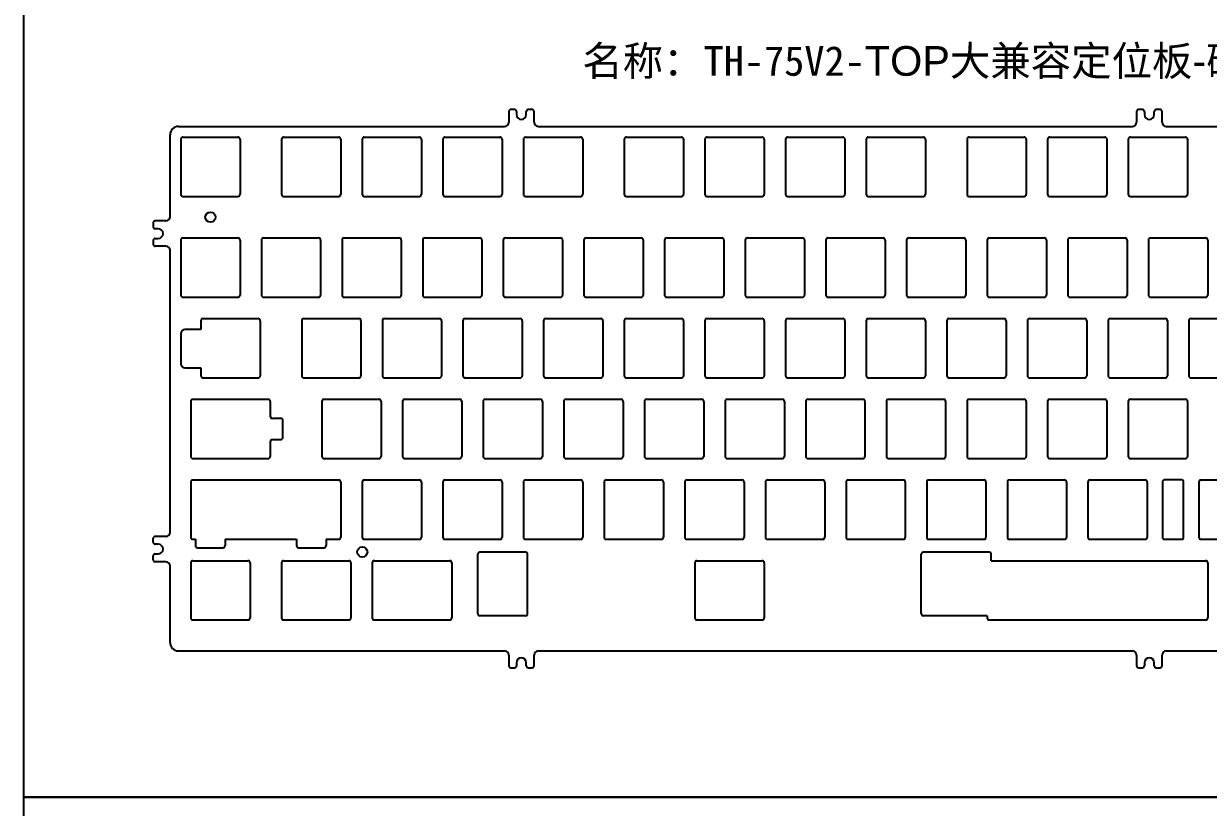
# Model space of a CAD drawing. Header units: millimetres. Extents: x 2210 to 4733, y 577 to 1929.
# Drawn here: x 3379.9 to 3659.7, y 1547.9 to 1732.9 of the extents above; entities that cross this region are included whole.
import ezdxf

# ---------------------------------------------------------------- set-up
doc = ezdxf.new("R2010")
doc.units = ezdxf.units.MM
doc.styles.get("Standard").update_dxf_attribs({"font": 'arial.ttf'})

msp = doc.modelspace()

# ---------------------------------------------------------------- linework, layer by layer
at = {"color": 7, "linetype": 'Continuous', "lineweight": 25}
for p, q in [((3495.775, 1712.656), (3494.925, 1712.656)), ((3499.925, 1712.656), (3499.075, 1712.656)), ((3644.1, 1712.656), (3643.25, 1712.656)), ((3648.25, 1712.656), (3647.4, 1712.656)), ((3494.425, 1712.156), (3494.425, 1709.656)), ((3496.275, 1712.156), (3496.275, 1711.456)), ((3498.575, 1711.456), (3498.575, 1712.156)), ((3500.425, 1709.656), (3500.425, 1712.156)), ((3642.75, 1712.156), (3642.75, 1709.656)), ((3644.6, 1712.156), (3644.6, 1711.456)), ((3646.9, 1711.456), (3646.9, 1712.156)), ((3648.75, 1709.656), (3648.75, 1712.156)), ((3416.425, 1708.656), (3493.425, 1708.656)), ((3501.425, 1708.656), (3641.75, 1708.656)), ((3649.75, 1708.656), (3702.45, 1708.656)), ((3414.425, 1687.356), (3414.425, 1706.656)), ((3416.95, 1705.631), (3416.95, 1692.631)), ((3417.45, 1706.131), (3430.45, 1706.131)), ((3430.95, 1705.631), (3430.95, 1692.631)), ((3440.763, 1705.631), (3440.763, 1692.631)), ((3441.263, 1706.131), (3454.263, 1706.131)), ((3454.763, 1705.631), (3454.763, 1692.631)), ((3459.813, 1705.631), (3459.813, 1692.631)), ((3460.313, 1706.131), (3473.313, 1706.131)), ((3473.813, 1705.631), (3473.813, 1692.631)), ((3478.863, 1705.631), (3478.863, 1692.631)), ((3479.363, 1706.131), (3492.363, 1706.131)), ((3492.863, 1705.631), (3492.863, 1692.631)), ((3497.913, 1705.631), (3497.913, 1692.631)), ((3498.413, 1706.131), (3511.413, 1706.131)), ((3511.913, 1705.631), (3511.913, 1692.631)), ((3521.725, 1705.631), (3521.725, 1692.631)), ((3522.225, 1706.131), (3535.225, 1706.131)), ((3535.725, 1705.631), (3535.725, 1692.631)), ((3540.775, 1705.631), (3540.775, 1692.631)), ((3541.275, 1706.131), (3554.275, 1706.131)), ((3554.775, 1705.631), (3554.775, 1692.631)), ((3559.825, 1705.631), (3559.825, 1692.631)), ((3560.325, 1706.131), (3573.325, 1706.131)), ((3573.825, 1705.631), (3573.825, 1692.631)), ((3578.875, 1705.631), (3578.875, 1692.631)), ((3579.375, 1706.131), (3592.375, 1706.131)), ((3592.875, 1705.631), (3592.875, 1692.631)), ((3602.688, 1705.631), (3602.688, 1692.631)), ((3603.188, 1706.131), (3616.188, 1706.131)), ((3616.688, 1705.631), (3616.688, 1692.631)), ((3621.738, 1705.631), (3621.738, 1692.631)), ((3622.238, 1706.131), (3635.238, 1706.131)), ((3635.738, 1705.631), (3635.738, 1692.631)), ((3640.788, 1705.631), (3640.788, 1692.631)), ((3641.288, 1706.131), (3654.288, 1706.131)), ((3654.788, 1705.631), (3654.788, 1692.631)), ((3417.45, 1692.131), (3430.45, 1692.131)), ((3441.263, 1692.131), (3454.263, 1692.131)), ((3460.313, 1692.131), (3473.313, 1692.131)), ((3479.363, 1692.131), (3492.363, 1692.131)), ((3498.413, 1692.131), (3511.413, 1692.131)), ((3522.225, 1692.131), (3535.225, 1692.131)), ((3541.275, 1692.131), (3554.275, 1692.131)), ((3560.325, 1692.131), (3573.325, 1692.131)), ((3579.375, 1692.131), (3592.375, 1692.131)), ((3603.188, 1692.131), (3616.188, 1692.131)), ((3622.238, 1692.131), (3635.238, 1692.131)), ((3641.288, 1692.131), (3654.288, 1692.131)), ((3410.425, 1685.856), (3410.425, 1685.006)), ((3413.425, 1686.356), (3410.925, 1686.356)), ((3411.625, 1684.506), (3410.925, 1684.506)), ((3410.925, 1682.206), (3411.625, 1682.206)), ((3416.95, 1681.818), (3416.95, 1668.818)), ((3417.45, 1682.318), (3430.45, 1682.318)), ((3430.95, 1681.818), (3430.95, 1668.818)), ((3436, 1681.818), (3436, 1668.818)), ((3436.5, 1682.318), (3449.5, 1682.318)), ((3450, 1681.818), (3450, 1668.818)), ((3455.05, 1681.818), (3455.05, 1668.818)), ((3455.55, 1682.318), (3468.55, 1682.318)), ((3469.05, 1681.818), (3469.05, 1668.818)), ((3474.1, 1681.818), (3474.1, 1668.818)), ((3474.6, 1682.318), (3487.6, 1682.318)), ((3488.1, 1681.818), (3488.1, 1668.818)), ((3493.15, 1681.818), (3493.15, 1668.818)), ((3493.65, 1682.318), (3506.65, 1682.318)), ((3507.15, 1681.818), (3507.15, 1668.818)), ((3512.2, 1681.818), (3512.2, 1668.818)), ((3512.7, 1682.318), (3525.7, 1682.318)), ((3526.2, 1681.818), (3526.2, 1668.818)), ((3531.25, 1681.818), (3531.25, 1668.818)), ((3531.75, 1682.318), (3544.75, 1682.318)), ((3545.25, 1681.818), (3545.25, 1668.818)), ((3550.3, 1681.818), (3550.3, 1668.818)), ((3550.8, 1682.318), (3563.8, 1682.318)), ((3564.3, 1681.818), (3564.3, 1668.818)), ((3569.35, 1681.818), (3569.35, 1668.818)), ((3569.85, 1682.318), (3582.85, 1682.318)), ((3583.35, 1681.818), (3583.35, 1668.818)), ((3588.4, 1681.818), (3588.4, 1668.818)), ((3588.9, 1682.318), (3601.9, 1682.318)), ((3602.4, 1681.818), (3602.4, 1668.818)), ((3607.45, 1681.818), (3607.45, 1668.818)), ((3607.95, 1682.318), (3620.95, 1682.318)), ((3621.45, 1681.818), (3621.45, 1668.818)), ((3626.5, 1681.818), (3626.5, 1668.818)), ((3627, 1682.318), (3640, 1682.318)), ((3640.5, 1681.818), (3640.5, 1668.818)), ((3645.55, 1681.818), (3645.55, 1668.818)), ((3646.05, 1682.318), (3659.05, 1682.318)), ((3659.55, 1681.818), (3659.55, 1668.818)), ((3410.425, 1681.706), (3410.425, 1680.856)), ((3413.425, 1680.356), (3410.925, 1680.356)), ((3414.425, 1612.85), (3414.425, 1679.356)), ((3417.45, 1668.318), (3430.45, 1668.318)), ((3436.5, 1668.318), (3449.5, 1668.318)), ((3455.55, 1668.318), (3468.55, 1668.318)), ((3474.6, 1668.318), (3487.6, 1668.318)), ((3493.65, 1668.318), (3506.65, 1668.318)), ((3512.7, 1668.318), (3525.7, 1668.318)), ((3531.75, 1668.318), (3544.75, 1668.318)), ((3550.8, 1668.318), (3563.8, 1668.318)), ((3569.85, 1668.318), (3582.85, 1668.318)), ((3588.9, 1668.318), (3601.9, 1668.318)), ((3607.95, 1668.318), (3620.95, 1668.318)), ((3627, 1668.318), (3640, 1668.318)), ((3646.05, 1668.318), (3659.05, 1668.318)), ((3421.713, 1662.768), (3421.713, 1660.668)), ((3422.213, 1663.268), (3435.213, 1663.268)), ((3435.713, 1662.768), (3435.713, 1649.768)), ((3445.525, 1662.768), (3445.525, 1649.768)), ((3446.025, 1663.268), (3459.025, 1663.268)), ((3459.525, 1662.768), (3459.525, 1649.768)), ((3464.575, 1662.768), (3464.575, 1649.768)), ((3465.075, 1663.268), (3478.075, 1663.268)), ((3478.575, 1662.768), (3478.575, 1649.768)), ((3483.625, 1662.768), (3483.625, 1649.768)), ((3484.125, 1663.268), (3497.125, 1663.268)), ((3497.625, 1662.768), (3497.625, 1649.768)), ((3502.675, 1662.768), (3502.675, 1649.768)), ((3503.175, 1663.268), (3516.175, 1663.268)), ((3516.675, 1662.768), (3516.675, 1649.768)), ((3521.725, 1662.768), (3521.725, 1649.768)), ((3522.225, 1663.268), (3535.225, 1663.268)), ((3535.725, 1662.768), (3535.725, 1649.768)), ((3540.775, 1662.768), (3540.775, 1649.768)), ((3541.275, 1663.268), (3554.275, 1663.268)), ((3554.775, 1662.768), (3554.775, 1649.768)), ((3559.825, 1662.768), (3559.825, 1649.768)), ((3560.325, 1663.268), (3573.325, 1663.268)), ((3573.825, 1662.768), (3573.825, 1649.768)), ((3578.875, 1662.768), (3578.875, 1649.768)), ((3579.375, 1663.268), (3592.375, 1663.268)), ((3592.875, 1662.768), (3592.875, 1649.768)), ((3597.925, 1662.768), (3597.925, 1649.768)), ((3598.425, 1663.268), (3611.425, 1663.268)), ((3611.925, 1662.768), (3611.925, 1649.768)), ((3616.975, 1662.768), (3616.975, 1649.768)), ((3617.475, 1663.268), (3630.475, 1663.268)), ((3630.975, 1662.768), (3630.975, 1649.768)), ((3636.025, 1662.768), (3636.025, 1649.768)), ((3636.525, 1663.268), (3649.525, 1663.268)), ((3650.025, 1662.768), (3650.025, 1649.768)), ((3655.075, 1662.768), (3655.075, 1649.768)), ((3655.575, 1663.268), (3668.575, 1663.268)), ((3416.95, 1659.668), (3416.95, 1652.668)), ((3421.713, 1660.668), (3417.95, 1660.668)), ((3417.95, 1651.668), (3421.713, 1651.668)), ((3421.713, 1651.668), (3421.713, 1649.768)), ((3422.213, 1649.268), (3435.213, 1649.268)), ((3446.025, 1649.268), (3459.025, 1649.268)), ((3465.075, 1649.268), (3478.075, 1649.268)), ((3484.125, 1649.268), (3497.125, 1649.268)), ((3503.175, 1649.268), (3516.175, 1649.268)), ((3522.225, 1649.268), (3535.225, 1649.268)), ((3541.275, 1649.268), (3554.275, 1649.268)), ((3560.325, 1649.268), (3573.325, 1649.268)), ((3579.375, 1649.268), (3592.375, 1649.268)), ((3598.425, 1649.268), (3611.425, 1649.268)), ((3617.475, 1649.268), (3630.475, 1649.268)), ((3636.525, 1649.268), (3649.525, 1649.268)), ((3655.575, 1649.268), (3668.575, 1649.268)), ((3419.332, 1643.718), (3419.332, 1630.718)), ((3419.832, 1644.218), (3437.594, 1644.218)), ((3438.094, 1643.718), (3438.094, 1640.218)), ((3450.288, 1643.718), (3450.288, 1630.718)), ((3450.788, 1644.218), (3463.788, 1644.218)), ((3464.288, 1643.718), (3464.288, 1630.718)), ((3469.338, 1643.718), (3469.338, 1630.718)), ((3469.838, 1644.218), (3482.838, 1644.218)), ((3483.338, 1643.718), (3483.338, 1630.718)), ((3488.388, 1643.718), (3488.388, 1630.718)), ((3488.888, 1644.218), (3501.888, 1644.218)), ((3502.388, 1643.718), (3502.388, 1630.718)), ((3507.438, 1643.718), (3507.438, 1630.718)), ((3507.938, 1644.218), (3520.938, 1644.218)), ((3521.438, 1643.718), (3521.438, 1630.718)), ((3526.488, 1643.718), (3526.488, 1630.718)), ((3526.988, 1644.218), (3539.988, 1644.218)), ((3540.488, 1643.718), (3540.488, 1630.718)), ((3545.538, 1643.718), (3545.538, 1630.718)), ((3546.038, 1644.218), (3559.038, 1644.218)), ((3559.538, 1643.718), (3559.538, 1630.718)), ((3564.588, 1643.718), (3564.588, 1630.718)), ((3565.088, 1644.218), (3578.088, 1644.218)), ((3578.588, 1643.718), (3578.588, 1630.718)), ((3583.638, 1643.718), (3583.638, 1630.718)), ((3584.138, 1644.218), (3597.138, 1644.218)), ((3597.638, 1643.718), (3597.638, 1630.718)), ((3602.688, 1643.718), (3602.688, 1630.718)), ((3603.188, 1644.218), (3616.188, 1644.218)), ((3616.688, 1643.718), (3616.688, 1630.718)), ((3621.738, 1643.718), (3621.738, 1630.718)), ((3622.238, 1644.218), (3635.238, 1644.218)), ((3635.738, 1643.718), (3635.738, 1630.718)), ((3640.788, 1643.718), (3640.788, 1630.718)), ((3641.288, 1644.218), (3654.288, 1644.218)), ((3654.788, 1643.718), (3654.788, 1630.718)), ((3440.594, 1639.718), (3438.594, 1639.718)), ((3441.094, 1635.218), (3441.094, 1639.218)), ((3438.594, 1634.718), (3440.594, 1634.718)), ((3438.094, 1634.218), (3438.094, 1630.718)), ((3419.832, 1630.218), (3437.594, 1630.218)), ((3450.788, 1630.218), (3463.788, 1630.218)), ((3469.838, 1630.218), (3482.838, 1630.218)), ((3488.888, 1630.218), (3501.888, 1630.218)), ((3507.938, 1630.218), (3520.938, 1630.218)), ((3526.988, 1630.218), (3539.988, 1630.218)), ((3546.038, 1630.218), (3559.038, 1630.218)), ((3565.088, 1630.218), (3578.088, 1630.218)), ((3584.138, 1630.218), (3597.138, 1630.218)), ((3603.188, 1630.218), (3616.188, 1630.218)), ((3622.238, 1630.218), (3635.238, 1630.218)), ((3641.288, 1630.218), (3654.288, 1630.218)), ((3419.332, 1624.668), (3419.332, 1611.668)), ((3419.832, 1625.168), (3454.263, 1625.168)), ((3454.763, 1624.668), (3454.763, 1611.668)), ((3459.813, 1624.668), (3459.813, 1611.668)), ((3460.313, 1625.168), (3473.313, 1625.168)), ((3473.813, 1624.668), (3473.813, 1611.668)), ((3478.863, 1624.668), (3478.863, 1611.668)), ((3479.363, 1625.168), (3492.363, 1625.168)), ((3492.863, 1624.668), (3492.863, 1611.668)), ((3497.913, 1624.668), (3497.913, 1611.668)), ((3498.413, 1625.168), (3511.413, 1625.168)), ((3511.913, 1624.668), (3511.913, 1611.668)), ((3516.963, 1624.668), (3516.963, 1611.668)), ((3517.463, 1625.168), (3530.463, 1625.168)), ((3530.963, 1624.668), (3530.963, 1611.668)), ((3536.013, 1624.668), (3536.013, 1611.668)), ((3536.513, 1625.168), (3549.513, 1625.168)), ((3550.013, 1624.668), (3550.013, 1611.668)), ((3555.063, 1624.668), (3555.063, 1611.668)), ((3555.563, 1625.168), (3568.563, 1625.168)), ((3569.063, 1624.668), (3569.063, 1611.668)), ((3574.113, 1624.668), (3574.113, 1611.668)), ((3574.613, 1625.168), (3587.613, 1625.168)), ((3588.113, 1624.668), (3588.113, 1611.668)), ((3593.163, 1624.668), (3593.163, 1611.668)), ((3593.663, 1625.168), (3606.663, 1625.168)), ((3607.163, 1624.668), (3607.163, 1611.668)), ((3612.213, 1624.668), (3612.213, 1611.668)), ((3612.713, 1625.168), (3625.713, 1625.168)), ((3626.213, 1624.668), (3626.213, 1611.668)), ((3631.263, 1624.668), (3631.263, 1611.668)), ((3631.763, 1625.168), (3644.763, 1625.168)), ((3645.263, 1624.668), (3645.263, 1611.668)), ((3648.86, 1624.668), (3648.86, 1611.668)), ((3653.36, 1625.168), (3649.36, 1625.168)), ((3653.86, 1611.668), (3653.86, 1624.668)), ((3657.457, 1624.668), (3657.457, 1611.668)), ((3657.957, 1625.168), (3670.957, 1625.168)), ((3410.425, 1610.5), (3410.425, 1611.35)), ((3413.425, 1611.85), (3410.925, 1611.85)), ((3411.625, 1610), (3410.925, 1610)), ((3419.832, 1611.168), (3420.419, 1611.168)), ((3420.419, 1611.168), (3420.419, 1609.668)), ((3420.919, 1609.168), (3426.919, 1609.168)), ((3427.419, 1611.168), (3427.419, 1609.668)), ((3427.419, 1611.168), (3444.295, 1611.168)), ((3444.295, 1611.168), (3444.295, 1609.668)), ((3444.795, 1609.168), (3450.795, 1609.168)), ((3451.295, 1611.168), (3451.295, 1609.668)), ((3451.295, 1611.168), (3454.263, 1611.168)), ((3460.313, 1611.168), (3473.313, 1611.168)), ((3479.363, 1611.168), (3492.363, 1611.168)), ((3498.413, 1611.168), (3511.413, 1611.168)), ((3517.463, 1611.168), (3530.463, 1611.168)), ((3536.513, 1611.168), (3549.513, 1611.168)), ((3555.563, 1611.168), (3568.563, 1611.168)), ((3574.613, 1611.168), (3587.613, 1611.168)), ((3593.663, 1611.168), (3606.663, 1611.168)), ((3612.713, 1611.168), (3625.713, 1611.168)), ((3631.763, 1611.168), (3644.763, 1611.168)), ((3649.36, 1611.168), (3653.36, 1611.168)), ((3657.957, 1611.168), (3670.957, 1611.168)), ((3410.425, 1606.35), (3410.425, 1607.2)), ((3410.925, 1607.7), (3411.625, 1607.7)), ((3487.125, 1593.618), (3487.125, 1607.618)), ((3498.394, 1608.118), (3487.625, 1608.118)), ((3498.894, 1593.618), (3498.894, 1607.618)), ((3591.894, 1593.618), (3591.894, 1607.618)), ((3607.925, 1608.118), (3592.394, 1608.118)), ((3608.425, 1606.118), (3608.425, 1607.618)), ((3413.425, 1605.85), (3410.925, 1605.85)), ((3414.425, 1586.831), (3414.425, 1604.85)), ((3419.332, 1605.618), (3419.332, 1592.618)), ((3419.832, 1606.118), (3432.832, 1606.118)), ((3433.332, 1605.618), (3433.332, 1592.618)), ((3440.763, 1605.618), (3440.763, 1592.618)), ((3441.263, 1606.118), (3456.644, 1606.118)), ((3457.144, 1605.618), (3457.144, 1592.618)), ((3462.194, 1605.618), (3462.194, 1592.618)), ((3462.694, 1606.118), (3480.457, 1606.118)), ((3480.957, 1605.618), (3480.957, 1592.618)), ((3538.394, 1605.618), (3538.394, 1592.618)), ((3538.894, 1606.118), (3554.275, 1606.118)), ((3554.775, 1605.618), (3554.775, 1592.618)), ((3608.425, 1606.118), (3659.05, 1606.118)), ((3659.55, 1605.618), (3659.55, 1592.618)), ((3498.394, 1593.118), (3487.625, 1593.118)), ((3607.45, 1593.118), (3592.394, 1593.118)), ((3607.45, 1593.118), (3607.45, 1592.618)), ((3419.832, 1592.118), (3432.832, 1592.118)), ((3441.263, 1592.118), (3456.644, 1592.118)), ((3462.694, 1592.118), (3480.457, 1592.118)), ((3538.894, 1592.118), (3554.275, 1592.118)), ((3607.95, 1592.118), (3659.05, 1592.118)), ((3416.425, 1584.831), (3493.425, 1584.831)), ((3501.425, 1584.831), (3641.75, 1584.831)), ((3649.75, 1584.831), (3726.75, 1584.831)), ((3494.425, 1583.831), (3494.425, 1581.331)), ((3496.275, 1582.031), (3496.275, 1581.331)), ((3498.575, 1581.331), (3498.575, 1582.031)), ((3500.425, 1581.331), (3500.425, 1583.831)), ((3642.75, 1583.831), (3642.75, 1581.331)), ((3644.6, 1582.031), (3644.6, 1581.331)), ((3646.9, 1581.331), (3646.9, 1582.031)), ((3648.75, 1581.331), (3648.75, 1583.831)), ((3494.925, 1580.831), (3495.775, 1580.831)), ((3499.075, 1580.831), (3499.925, 1580.831)), ((3643.25, 1580.831), (3644.1, 1580.831)), ((3647.4, 1580.831), (3648.25, 1580.831))]:
    msp.add_line(p, q, dxfattribs=at)
at = {"color": 1}
for points in [[(3379.851, 1917.901), (3813.4, 1917.901), (3813.4, 1550.305), (3379.851, 1550.305)], [(3379.851, 1550.305), (3813.4, 1550.305), (3813.4, 1182.709), (3379.851, 1182.709)]]:
    msp.add_lwpolyline(points, close=True, dxfattribs=at)
at = {"color": 7, "linetype": 'Continuous', "lineweight": 25}
for centre in [(3423.95, 1687.225), (3459.836, 1608.172)]:
    msp.add_circle(centre, 1.2, dxfattribs=at)
for centre, radius, start, end in [((3494.925, 1712.156), 0.5, 90, 180), ((3495.775, 1712.156), 0.5, 0, 90), ((3499.075, 1712.156), 0.5, 90, 180), ((3499.925, 1712.156), 0.5, 0, 90), ((3643.25, 1712.156), 0.5, 90, 180), ((3644.1, 1712.156), 0.5, 0, 90), ((3647.4, 1712.156), 0.5, 90, 180), ((3648.25, 1712.156), 0.5, 0, 90), ((3497.425, 1711.456), 1.15, 180, 0), ((3645.75, 1711.456), 1.15, 180, 0), ((3416.425, 1706.656), 2, 90, 180), ((3493.425, 1709.656), 1, 270, 0), ((3501.425, 1709.656), 1, 180, 270), ((3641.75, 1709.656), 1, 270, 0), ((3649.75, 1709.656), 1, 180, 270), ((3417.45, 1705.631), 0.5, 90, 180), ((3430.45, 1705.631), 0.5, 0, 90), ((3441.263, 1705.631), 0.5, 90, 180), ((3454.263, 1705.631), 0.5, 0, 90), ((3460.313, 1705.631), 0.5, 90, 180), ((3473.313, 1705.631), 0.5, 0, 90), ((3479.363, 1705.631), 0.5, 90, 180), ((3492.363, 1705.631), 0.5, 0, 90), ((3498.413, 1705.631), 0.5, 90, 180), ((3511.413, 1705.631), 0.5, 0, 90), ((3522.225, 1705.631), 0.5, 90, 180), ((3535.225, 1705.631), 0.5, 0, 90), ((3541.275, 1705.631), 0.5, 90, 180), ((3554.275, 1705.631), 0.5, 0, 90), ((3560.325, 1705.631), 0.5, 90, 180), ((3573.325, 1705.631), 0.5, 0, 90), ((3579.375, 1705.631), 0.5, 90, 180), ((3592.375, 1705.631), 0.5, 0, 90), ((3603.188, 1705.631), 0.5, 90, 180), ((3616.188, 1705.631), 0.5, 0, 90), ((3622.238, 1705.631), 0.5, 90, 180), ((3635.238, 1705.631), 0.5, 0, 90), ((3641.288, 1705.631), 0.5, 90, 180), ((3654.288, 1705.631), 0.5, 0, 90), ((3417.45, 1692.631), 0.5, 180, 270), ((3430.45, 1692.631), 0.5, 270, 0), ((3441.263, 1692.631), 0.5, 180, 270), ((3454.263, 1692.631), 0.5, 270, 0), ((3460.313, 1692.631), 0.5, 180, 270), ((3473.313, 1692.631), 0.5, 270, 0), ((3479.363, 1692.631), 0.5, 180, 270), ((3492.363, 1692.631), 0.5, 270, 0), ((3498.413, 1692.631), 0.5, 180, 270), ((3511.413, 1692.631), 0.5, 270, 0), ((3522.225, 1692.631), 0.5, 180, 270), ((3535.225, 1692.631), 0.5, 270, 0), ((3541.275, 1692.631), 0.5, 180, 270), ((3554.275, 1692.631), 0.5, 270, 0), ((3560.325, 1692.631), 0.5, 180, 270), ((3573.325, 1692.631), 0.5, 270, 0), ((3579.375, 1692.631), 0.5, 180, 270), ((3592.375, 1692.631), 0.5, 270, 0), ((3603.188, 1692.631), 0.5, 180, 270), ((3616.188, 1692.631), 0.5, 270, 0), ((3622.238, 1692.631), 0.5, 180, 270), ((3635.238, 1692.631), 0.5, 270, 0), ((3641.288, 1692.631), 0.5, 180, 270), ((3654.288, 1692.631), 0.5, 270, 0), ((3410.925, 1685.856), 0.5, 90, 180), ((3410.925, 1685.006), 0.5, 180, 270), ((3413.425, 1687.356), 1, 270, 0), ((3410.925, 1681.706), 0.5, 90, 180), ((3411.625, 1683.356), 1.15, 270, 90), ((3417.45, 1681.818), 0.5, 90, 180), ((3430.45, 1681.818), 0.5, 0, 90), ((3436.5, 1681.818), 0.5, 90, 180), ((3449.5, 1681.818), 0.5, 0, 90), ((3455.55, 1681.818), 0.5, 90, 180), ((3468.55, 1681.818), 0.5, 0, 90), ((3474.6, 1681.818), 0.5, 90, 180), ((3487.6, 1681.818), 0.5, 0, 90), ((3493.65, 1681.818), 0.5, 90, 180), ((3506.65, 1681.818), 0.5, 0, 90), ((3512.7, 1681.818), 0.5, 90, 180), ((3525.7, 1681.818), 0.5, 0, 90), ((3531.75, 1681.818), 0.5, 90, 180), ((3544.75, 1681.818), 0.5, 0, 90), ((3550.8, 1681.818), 0.5, 90, 180), ((3563.8, 1681.818), 0.5, 0, 90), ((3569.85, 1681.818), 0.5, 90, 180), ((3582.85, 1681.818), 0.5, 0, 90), ((3588.9, 1681.818), 0.5, 90, 180), ((3601.9, 1681.818), 0.5, 0, 90), ((3607.95, 1681.818), 0.5, 90, 180), ((3620.95, 1681.818), 0.5, 0, 90), ((3627, 1681.818), 0.5, 90, 180), ((3640, 1681.818), 0.5, 0, 90), ((3646.05, 1681.818), 0.5, 90, 180), ((3659.05, 1681.818), 0.5, 0, 90), ((3410.925, 1680.856), 0.5, 180, 270), ((3413.425, 1679.356), 1, 0, 90), ((3417.45, 1668.818), 0.5, 180, 270), ((3430.45, 1668.818), 0.5, 270, 0), ((3436.5, 1668.818), 0.5, 180, 270), ((3449.5, 1668.818), 0.5, 270, 0), ((3455.55, 1668.818), 0.5, 180, 270), ((3468.55, 1668.818), 0.5, 270, 0), ((3474.6, 1668.818), 0.5, 180, 270), ((3487.6, 1668.818), 0.5, 270, 0), ((3493.65, 1668.818), 0.5, 180, 270), ((3506.65, 1668.818), 0.5, 270, 0), ((3512.7, 1668.818), 0.5, 180, 270), ((3525.7, 1668.818), 0.5, 270, 0), ((3531.75, 1668.818), 0.5, 180, 270), ((3544.75, 1668.818), 0.5, 270, 0), ((3550.8, 1668.818), 0.5, 180, 270), ((3563.8, 1668.818), 0.5, 270, 0), ((3569.85, 1668.818), 0.5, 180, 270), ((3582.85, 1668.818), 0.5, 270, 0), ((3588.9, 1668.818), 0.5, 180, 270), ((3601.9, 1668.818), 0.5, 270, 0), ((3607.95, 1668.818), 0.5, 180, 270), ((3620.95, 1668.818), 0.5, 270, 0), ((3627, 1668.818), 0.5, 180, 270), ((3640, 1668.818), 0.5, 270, 0), ((3646.05, 1668.818), 0.5, 180, 270), ((3659.05, 1668.818), 0.5, 270, 0), ((3422.213, 1662.768), 0.5, 90, 180), ((3435.213, 1662.768), 0.5, 0, 90), ((3446.025, 1662.768), 0.5, 90, 180), ((3459.025, 1662.768), 0.5, 0, 90), ((3465.075, 1662.768), 0.5, 90, 180), ((3478.075, 1662.768), 0.5, 0, 90), ((3484.125, 1662.768), 0.5, 90, 180), ((3497.125, 1662.768), 0.5, 0, 90), ((3503.175, 1662.768), 0.5, 90, 180), ((3516.175, 1662.768), 0.5, 0, 90), ((3522.225, 1662.768), 0.5, 90, 180), ((3535.225, 1662.768), 0.5, 0, 90), ((3541.275, 1662.768), 0.5, 90, 180), ((3554.275, 1662.768), 0.5, 0, 90), ((3560.325, 1662.768), 0.5, 90, 180), ((3573.325, 1662.768), 0.5, 0, 90), ((3579.375, 1662.768), 0.5, 90, 180), ((3592.375, 1662.768), 0.5, 0, 90), ((3598.425, 1662.768), 0.5, 90, 180), ((3611.425, 1662.768), 0.5, 0, 90), ((3617.475, 1662.768), 0.5, 90, 180), ((3630.475, 1662.768), 0.5, 0, 90), ((3636.525, 1662.768), 0.5, 90, 180), ((3649.525, 1662.768), 0.5, 0, 90), ((3655.575, 1662.768), 0.5, 90, 180), ((3417.95, 1659.668), 1, 90, 180), ((3417.95, 1652.668), 1, 180, 270), ((3422.213, 1649.768), 0.5, 180, 270), ((3435.213, 1649.768), 0.5, 270, 0), ((3446.025, 1649.768), 0.5, 180, 270), ((3459.025, 1649.768), 0.5, 270, 0), ((3465.075, 1649.768), 0.5, 180, 270), ((3478.075, 1649.768), 0.5, 270, 0), ((3484.125, 1649.768), 0.5, 180, 270), ((3497.125, 1649.768), 0.5, 270, 0), ((3503.175, 1649.768), 0.5, 180, 270), ((3516.175, 1649.768), 0.5, 270, 0), ((3522.225, 1649.768), 0.5, 180, 270), ((3535.225, 1649.768), 0.5, 270, 0), ((3541.275, 1649.768), 0.5, 180, 270), ((3554.275, 1649.768), 0.5, 270, 0), ((3560.325, 1649.768), 0.5, 180, 270), ((3573.325, 1649.768), 0.5, 270, 0), ((3579.375, 1649.768), 0.5, 180, 270), ((3592.375, 1649.768), 0.5, 270, 0), ((3598.425, 1649.768), 0.5, 180, 270), ((3611.425, 1649.768), 0.5, 270, 0), ((3617.475, 1649.768), 0.5, 180, 270), ((3630.475, 1649.768), 0.5, 270, 0), ((3636.525, 1649.768), 0.5, 180, 270), ((3649.525, 1649.768), 0.5, 270, 0), ((3655.575, 1649.768), 0.5, 180, 270), ((3419.832, 1643.718), 0.5, 90, 180), ((3437.594, 1643.718), 0.5, 0, 90), ((3450.788, 1643.718), 0.5, 90, 180), ((3463.788, 1643.718), 0.5, 0, 90), ((3469.838, 1643.718), 0.5, 90, 180), ((3482.838, 1643.718), 0.5, 0, 90), ((3488.888, 1643.718), 0.5, 90, 180), ((3501.888, 1643.718), 0.5, 0, 90), ((3507.938, 1643.718), 0.5, 90, 180), ((3520.938, 1643.718), 0.5, 0, 90), ((3526.988, 1643.718), 0.5, 90, 180), ((3539.988, 1643.718), 0.5, 0, 90), ((3546.038, 1643.718), 0.5, 90, 180), ((3559.038, 1643.718), 0.5, 0, 90), ((3565.088, 1643.718), 0.5, 90, 180), ((3578.088, 1643.718), 0.5, 0, 90), ((3584.138, 1643.718), 0.5, 90, 180), ((3597.138, 1643.718), 0.5, 0, 90), ((3603.188, 1643.718), 0.5, 90, 180), ((3616.188, 1643.718), 0.5, 0, 90), ((3622.238, 1643.718), 0.5, 90, 180), ((3635.238, 1643.718), 0.5, 0, 90), ((3641.288, 1643.718), 0.5, 90, 180), ((3654.288, 1643.718), 0.5, 0, 90), ((3438.594, 1640.218), 0.5, 180, 270), ((3440.594, 1639.218), 0.5, 0, 90), ((3438.594, 1634.218), 0.5, 90, 180), ((3440.594, 1635.218), 0.5, 270, 0), ((3419.832, 1630.718), 0.5, 180, 270), ((3437.594, 1630.718), 0.5, 270, 0), ((3450.788, 1630.718), 0.5, 180, 270), ((3463.788, 1630.718), 0.5, 270, 0), ((3469.838, 1630.718), 0.5, 180, 270), ((3482.838, 1630.718), 0.5, 270, 0), ((3488.888, 1630.718), 0.5, 180, 270), ((3501.888, 1630.718), 0.5, 270, 0), ((3507.938, 1630.718), 0.5, 180, 270), ((3520.938, 1630.718), 0.5, 270, 0), ((3526.988, 1630.718), 0.5, 180, 270), ((3539.988, 1630.718), 0.5, 270, 0), ((3546.038, 1630.718), 0.5, 180, 270), ((3559.038, 1630.718), 0.5, 270, 0), ((3565.088, 1630.718), 0.5, 180, 270), ((3578.088, 1630.718), 0.5, 270, 0), ((3584.138, 1630.718), 0.5, 180, 270), ((3597.138, 1630.718), 0.5, 270, 0), ((3603.188, 1630.718), 0.5, 180, 270), ((3616.188, 1630.718), 0.5, 270, 0), ((3622.238, 1630.718), 0.5, 180, 270), ((3635.238, 1630.718), 0.5, 270, 0), ((3641.288, 1630.718), 0.5, 180, 270), ((3654.288, 1630.718), 0.5, 270, 0), ((3419.832, 1624.668), 0.5, 90, 180), ((3454.263, 1624.668), 0.5, 0, 90), ((3460.313, 1624.668), 0.5, 90, 180), ((3473.313, 1624.668), 0.5, 0, 90), ((3479.363, 1624.668), 0.5, 90, 180), ((3492.363, 1624.668), 0.5, 0, 90), ((3498.413, 1624.668), 0.5, 90, 180), ((3511.413, 1624.668), 0.5, 0, 90), ((3517.463, 1624.668), 0.5, 90, 180), ((3530.463, 1624.668), 0.5, 0, 90), ((3536.513, 1624.668), 0.5, 90, 180), ((3549.513, 1624.668), 0.5, 0, 90), ((3555.563, 1624.668), 0.5, 90, 180), ((3568.563, 1624.668), 0.5, 0, 90), ((3574.613, 1624.668), 0.5, 90, 180), ((3587.613, 1624.668), 0.5, 0, 90), ((3593.663, 1624.668), 0.5, 90, 180), ((3606.663, 1624.668), 0.5, 0, 90), ((3612.713, 1624.668), 0.5, 90, 180), ((3625.713, 1624.668), 0.5, 0, 90), ((3631.763, 1624.668), 0.5, 90, 180), ((3644.763, 1624.668), 0.5, 0, 90), ((3649.36, 1624.668), 0.5, 90, 180), ((3653.36, 1624.668), 0.5, 0, 90), ((3657.957, 1624.668), 0.5, 90, 180), ((3413.425, 1612.85), 1, 270, 0), ((3410.925, 1611.35), 0.5, 90, 180), ((3410.925, 1610.5), 0.5, 180, 270), ((3411.625, 1608.85), 1.15, 270, 90), ((3419.832, 1611.668), 0.5, 180, 270), ((3420.919, 1609.668), 0.5, 180, 270), ((3426.919, 1609.668), 0.5, 270, 0), ((3444.795, 1609.668), 0.5, 180, 270), ((3450.795, 1609.668), 0.5, 270, 0), ((3454.263, 1611.668), 0.5, 270, 0), ((3460.313, 1611.668), 0.5, 180, 270), ((3473.313, 1611.668), 0.5, 270, 0), ((3479.363, 1611.668), 0.5, 180, 270), ((3492.363, 1611.668), 0.5, 270, 0), ((3498.413, 1611.668), 0.5, 180, 270), ((3511.413, 1611.668), 0.5, 270, 0), ((3517.463, 1611.668), 0.5, 180, 270), ((3530.463, 1611.668), 0.5, 270, 0), ((3536.513, 1611.668), 0.5, 180, 270), ((3549.513, 1611.668), 0.5, 270, 0), ((3555.563, 1611.668), 0.5, 180, 270), ((3568.563, 1611.668), 0.5, 270, 0), ((3574.613, 1611.668), 0.5, 180, 270), ((3587.613, 1611.668), 0.5, 270, 0), ((3593.663, 1611.668), 0.5, 180, 270), ((3606.663, 1611.668), 0.5, 270, 0), ((3612.713, 1611.668), 0.5, 180, 270), ((3625.713, 1611.668), 0.5, 270, 0), ((3631.763, 1611.668), 0.5, 180, 270), ((3644.763, 1611.668), 0.5, 270, 0), ((3649.36, 1611.668), 0.5, 180, 270), ((3653.36, 1611.668), 0.5, 270, 0), ((3657.957, 1611.668), 0.5, 180, 270), ((3410.925, 1607.2), 0.5, 90, 180), ((3410.925, 1606.35), 0.5, 180, 270), ((3487.625, 1607.618), 0.5, 90, 180), ((3498.394, 1607.618), 0.5, 0, 90), ((3592.394, 1607.618), 0.5, 90, 180), ((3607.925, 1607.618), 0.5, 0, 90), ((3413.425, 1604.85), 1, 0, 90), ((3419.832, 1605.618), 0.5, 90, 180), ((3432.832, 1605.618), 0.5, 0, 90), ((3441.263, 1605.618), 0.5, 90, 180), ((3456.644, 1605.618), 0.5, 0, 90), ((3462.694, 1605.618), 0.5, 90, 180), ((3480.457, 1605.618), 0.5, 0, 90), ((3538.894, 1605.618), 0.5, 90, 180), ((3554.275, 1605.618), 0.5, 0, 90), ((3659.05, 1605.618), 0.5, 0, 90), ((3419.832, 1592.618), 0.5, 180, 270), ((3432.832, 1592.618), 0.5, 270, 0), ((3441.263, 1592.618), 0.5, 180, 270), ((3456.644, 1592.618), 0.5, 270, 0), ((3462.694, 1592.618), 0.5, 180, 270), ((3480.457, 1592.618), 0.5, 270, 0), ((3487.625, 1593.618), 0.5, 180, 270), ((3498.394, 1593.618), 0.5, 270, 0), ((3538.894, 1592.618), 0.5, 180, 270), ((3554.275, 1592.618), 0.5, 270, 0), ((3592.394, 1593.618), 0.5, 180, 270), ((3607.95, 1592.618), 0.5, 180, 270), ((3659.05, 1592.618), 0.5, 270, 0), ((3416.425, 1586.831), 2, 180, 270), ((3493.425, 1583.831), 1, 0, 90), ((3501.425, 1583.831), 1, 90, 180), ((3641.75, 1583.831), 1, 0, 90), ((3649.75, 1583.831), 1, 90, 180), ((3494.925, 1581.331), 0.5, 180, 270), ((3495.775, 1581.331), 0.5, 270, 0), ((3497.425, 1582.031), 1.15, 0, 180), ((3499.075, 1581.331), 0.5, 180, 270), ((3499.925, 1581.331), 0.5, 270, 0), ((3643.25, 1581.331), 0.5, 180, 270), ((3644.1, 1581.331), 0.5, 270, 0), ((3645.75, 1582.031), 1.15, 0, 180), ((3647.4, 1581.331), 0.5, 180, 270), ((3648.25, 1581.331), 0.5, 270, 0)]:
    msp.add_arc(centre, radius, start, end, dxfattribs=at)

# ---------------------------------------------------------------- texts
at = {"insert": (3511.81, 1727.608), "char_height": 7, "attachment_point": 1}
msp.add_mtext_dynamic_manual_height_columns('{\\fSimSun|b0|i0|c134|p2;名称：TH-75V2-}TOP{\\fSimSun|b0|i0|c134|p2;大兼容定位板}-{\\fSimSun|b0|i0|c134|p2;碳纤维}', width=184.78946, gutter_width=12.5, heights=[0], dxfattribs=at)

doc.saveas('drawing.dxf')
